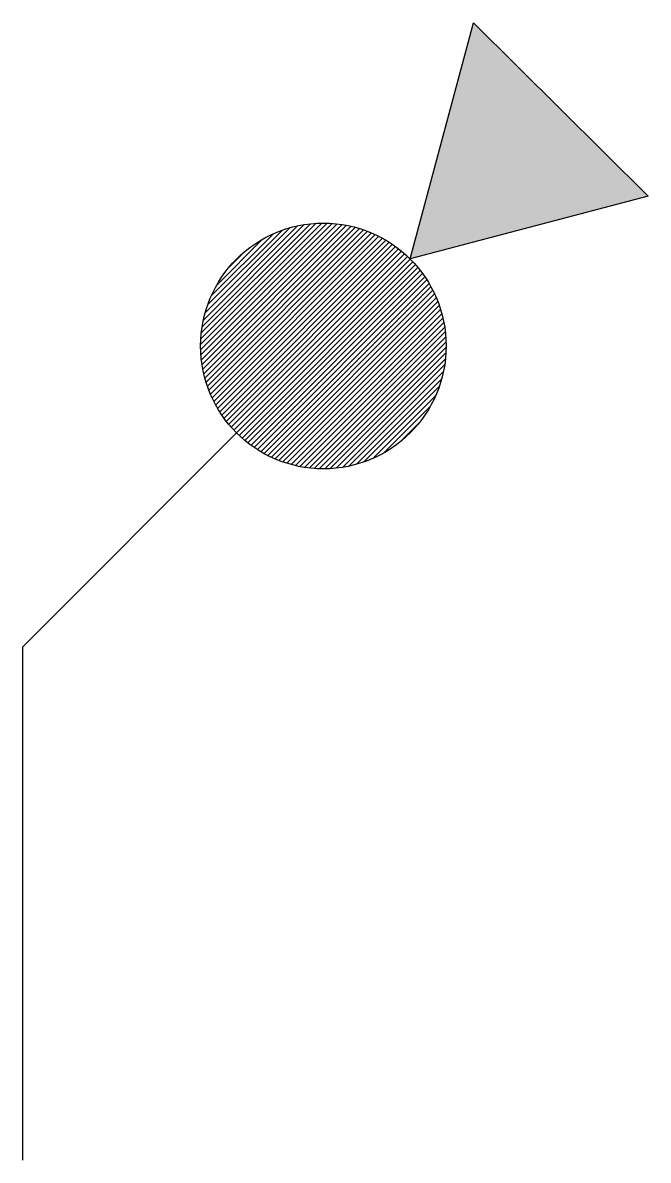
# Model space of a CAD drawing. Extents: x 720.13 to 720.343, y 200.201 to 200.589.
import ezdxf

# ---------------------------------------------------------------- set-up
doc = ezdxf.new("R2010")
doc.units = 0
doc.header["$LTSCALE"] = 48
doc.header["$MEASUREMENT"] = 0
doc.layers.get('0').update_dxf_attribs({"linetype": 'CONTINUOUS'})

msp = doc.modelspace()

# ---------------------------------------------------------------- hatches: boundary and pattern name
h = msp.add_hatch()
h.set_pattern_fill('ANSI31', color=256, scale=0.010417, style=0)
h.set_pattern_definition([(45, (705.8244008, 192.515463), (-0.00092071195, 0.00092071195), [])])
h.paths.add_polyline_path([(720.2744, 200.47857, 1.000001), (720.19066, 200.47857, 1.000001)])

# ---------------------------------------------------------------- linework, layer by layer
for p, q in [((720.26212, 200.5082), (720.28369, 200.58869)), ((720.28369, 200.58869), (720.34334, 200.52957)), ((720.34334, 200.52957), (720.26212, 200.5082)), ((720.13, 200.37605), (720.20292, 200.44897)), ((720.13, 200.20113), (720.13, 200.37605))]:
    msp.add_line(p, q)
msp.add_circle((720.23253, 200.47857), 0.04187)
msp.add_solid([(720.26212, 200.5082), (720.34334, 200.52957), (720.26212, 200.5082), (720.28369, 200.58869)])

doc.saveas('drawing.dxf')
